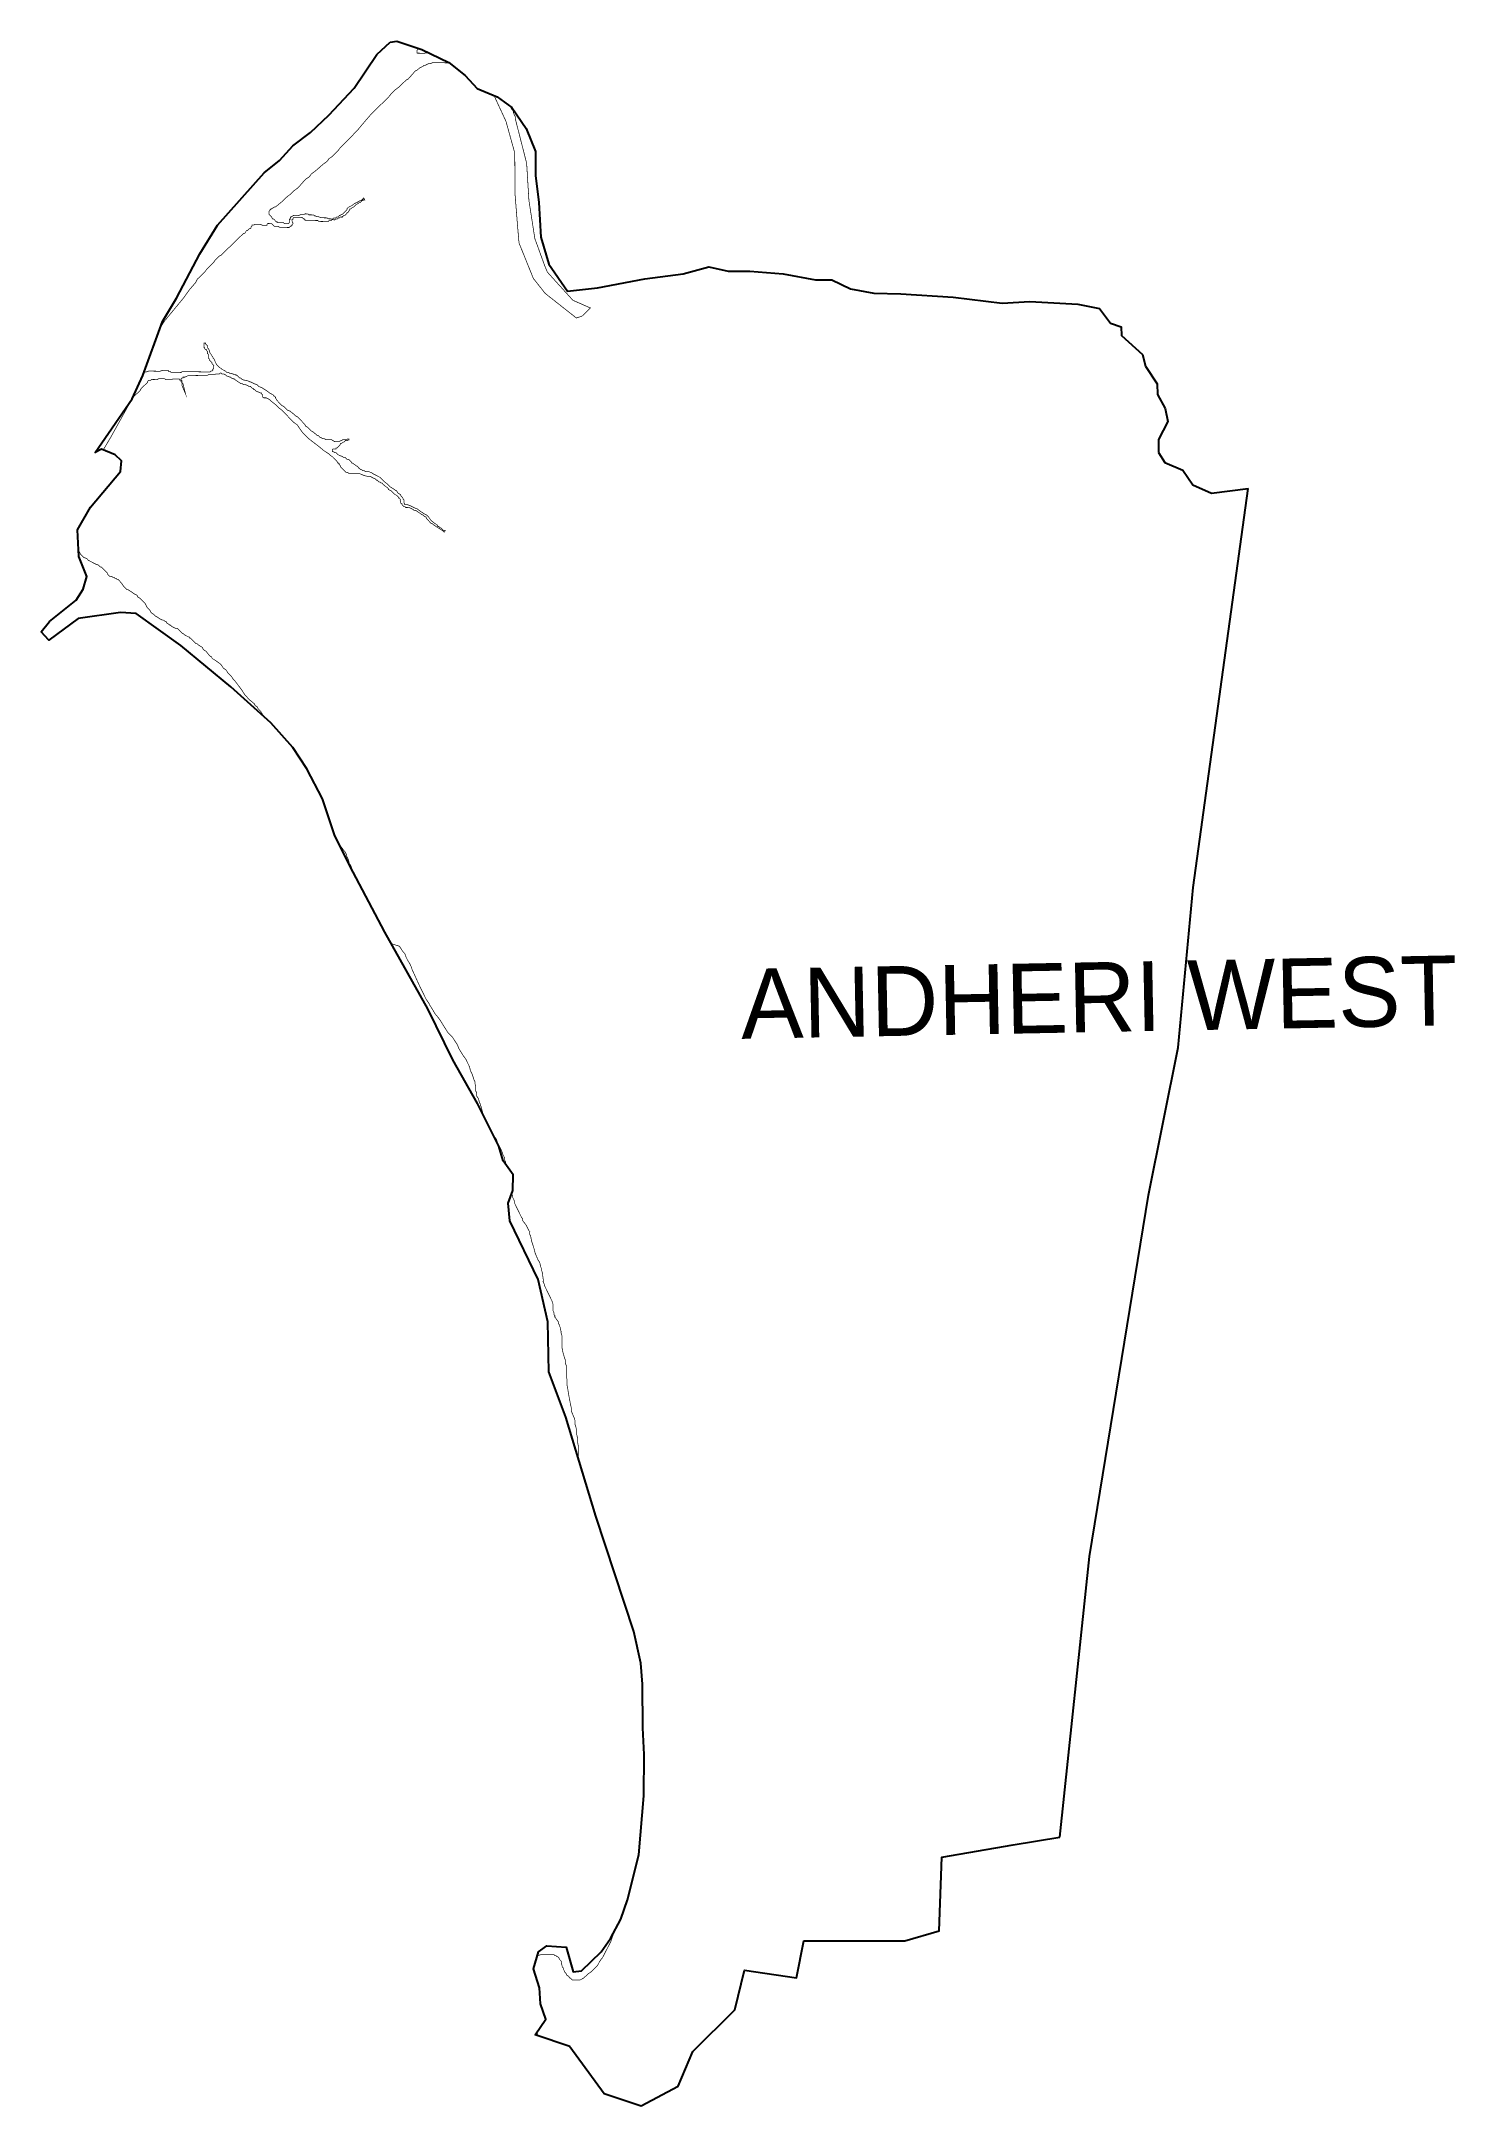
# Model space of a CAD drawing. Header units: feet. Extents: x 268683 to 274749, y 2111090 to 2119954.
import ezdxf
from ezdxf.enums import TextEntityAlignment as Align

# ---------------------------------------------------------------- set-up
doc = ezdxf.new("R2010")
doc.units = ezdxf.units.FT
doc.header["$MEASUREMENT"] = 0
for name, color, linetype in [('LOW TIDE LINE', 5, 'Continuous'), ('village', 3, 'Continuous'), ('VILLAGE NAME', 250, 'Continuous')]:
    doc.layers.add(name, color=color, linetype=linetype)

msp = doc.modelspace()

# ---------------------------------------------------------------- linework, layer by layer
at = {"color": 3, "true_color": 0x00ff00}
msp.add_lwpolyline([(270180.1, 2119950.1), (270209.9, 2119953.7)], dxfattribs=at)
at = {"layer": 'LOW TIDE LINE', "color": 5, "true_color": 0x0000ff, "const_width": 3}
for points in [[(270302.4, 2119922.7), (270299.7, 2119918.7), (270295.7, 2119914.7), (270295.6, 2119910.8), (270295.6, 2119906.8), (270295.5, 2119902.8), (270299.5, 2119902.7), (270303.5, 2119902.7), (270307.5, 2119902.6), (270315.4, 2119902.5), (270323.4, 2119902.4), (270327.4, 2119902.3), (270344, 2119904.8)], [(270436.2, 2119860), (270434.3, 2119860.9), (270426.3, 2119861.1), (270418.3, 2119861.2), (270410.4, 2119861.3), (270402.4, 2119861.4), (270394.5, 2119861.5), (270382.5, 2119861.7), (270374.6, 2119861.8), (270362.6, 2119862), (270354.6, 2119858.1), (270346.6, 2119858.2), (270338.6, 2119854.4), (270330.6, 2119850.5), (270326.6, 2119850.6), (270322.6, 2119846.6), (270314.5, 2119842.8), (270306.5, 2119838.9), (270298.5, 2119831.1), (270290.4, 2119827.2), (270282.4, 2119819.4), (270258.1, 2119791.8), (270250, 2119788), (270246, 2119784), (270229.8, 2119768.3), (270217.7, 2119756.6), (270201.6, 2119744.9), (270185.5, 2119729.2), (270173.3, 2119713.4), (270157.1, 2119697.7), (270124.8, 2119666.3), (270112.7, 2119654.6), (270100.6, 2119642.8), (270060.1, 2119595.6), (270043.9, 2119575.9), (269995.3, 2119524.9), (269967.1, 2119497.4), (269954.9, 2119481.6), (269942.8, 2119469.9), (269930.6, 2119458.1), (269918.6, 2119450.3), (269910.4, 2119438.5), (269894.3, 2119426.8), (269858.1, 2119395.4), (269842, 2119383.7), (269833.8, 2119371.9), (269821.8, 2119364.1), (269809.6, 2119352.3), (269785.3, 2119324.8), (269769.2, 2119313.1), (269753.1, 2119297.4), (269732.9, 2119281.8), (269712.8, 2119262.2), (269688.6, 2119242.6), (269684.6, 2119242.7), (269672.5, 2119234.9), (269668.6, 2119234.9), (269668.5, 2119230.9), (269664.5, 2119231), (269664.5, 2119227), (269660.4, 2119223.1), (269660.4, 2119219.1), (269660.3, 2119215.1), (269660.2, 2119211.1), (269664.2, 2119207.1), (269668.1, 2119203.1), (269672, 2119199), (269675.9, 2119191), (269679.9, 2119190.9), (269683.8, 2119186.9), (269687.7, 2119182.9), (269691.6, 2119178.8), (269695.6, 2119178.8), (269695.5, 2119174.8), (269699.5, 2119174.7), (269703.5, 2119174.7), (269711.5, 2119174.6), (269715.5, 2119174.5), (269723.4, 2119174.4), (269727.3, 2119170.3), (269739.3, 2119170.2), (269743.3, 2119170.1), (269747.3, 2119174), (269747.4, 2119178), (269747.4, 2119182), (269747.5, 2119190), (269751.5, 2119189.9), (269751.6, 2119193.9), (269751.6, 2119197.9), (269755.6, 2119197.8), (269755.7, 2119201.8), (269759.7, 2119201.7), (269763.7, 2119205.7), (269767.7, 2119205.6), (269771.7, 2119205.5), (269775.6, 2119205.5), (269783.6, 2119205.4), (269787.6, 2119205.3), (269795.6, 2119209.2), (269807.5, 2119209), (269815.6, 2119212.9), (269823.5, 2119212.7), (269827.5, 2119212.7), (269831.4, 2119208.6), (269835.4, 2119208.6), (269843.4, 2119208.5), (269847.4, 2119208.4), (269851.3, 2119208.4), (269855.3, 2119204.3), (269859.2, 2119204.3), (269867.1, 2119200.2), (269875.1, 2119200), (269883, 2119195.9), (269887, 2119195.9), (269891, 2119195.8), (269895, 2119195.8), (269898.9, 2119195.7), (269906.9, 2119195.6), (269910.9, 2119195.5), (269914.8, 2119191.5), (269918.8, 2119191.4), (269926.7, 2119191.3), (269934.7, 2119191.2), (269938.7, 2119195.1), (269946.7, 2119195), (269950.7, 2119198.9), (269954.7, 2119198.9), (269958.7, 2119198.8), (269962.8, 2119206.7), (269966.8, 2119206.7), (269970.8, 2119210.6), (269974.8, 2119210.5), (269978.8, 2119214.5), (269982.9, 2119218.4), (269986.9, 2119222.3), (269995, 2119230.1), (269995.1, 2119234.1), (269999.1, 2119238.1), (270003.1, 2119242), (270011.2, 2119245.8), (270019.2, 2119249.7), (270027.3, 2119257.6), (270031.2, 2119257.5), (270035.3, 2119261.4), (270039.3, 2119261.4), (270043.3, 2119265.3), (270051.3, 2119269.2), (270055.3, 2119269.1), (270059.3, 2119273), (270063.4, 2119276.9), (270067.4, 2119280.9), (270071.3, 2119272.8), (270067.3, 2119272.9), (270063.3, 2119273), (270063.3, 2119269), (270059.3, 2119269), (270055.2, 2119265.1), (270051.2, 2119261.2), (270047.2, 2119261.2), (270043.2, 2119257.3), (270035.2, 2119253.5), (270031.1, 2119249.5), (270027.1, 2119245.6), (270023, 2119241.7), (270015, 2119237.8), (270011, 2119233.9), (270007, 2119234), (270006.9, 2119230), (269998.8, 2119218.1), (269994.8, 2119218.2), (269994.8, 2119214.2), (269990.7, 2119210.3), (269986.7, 2119206.4), (269982.7, 2119206.4), (269978.7, 2119202.5), (269974.7, 2119202.6), (269974.6, 2119198.6), (269970.6, 2119198.6), (269966.7, 2119198.7), (269962.6, 2119194.8), (269958.6, 2119194.8), (269954.6, 2119190.9), (269950.6, 2119191), (269946.6, 2119191), (269942.6, 2119187.1), (269934.6, 2119187.2), (269930.7, 2119187.3), (269926.6, 2119183.4), (269922.6, 2119183.4), (269918.7, 2119183.5), (269914.6, 2119179.6), (269910.6, 2119179.6), (269906.7, 2119179.7), (269902.7, 2119179.7), (269898.7, 2119179.8), (269894.7, 2119179.8), (269890.7, 2119179.9), (269882.8, 2119180), (269878.8, 2119180.1), (269874.8, 2119180.1), (269870.9, 2119184.2), (269866.9, 2119184.2), (269858.9, 2119184.3), (269855, 2119184.4), (269851, 2119184.5), (269839, 2119184.6), (269831.1, 2119184.8), (269827.1, 2119184.8), (269823.1, 2119184.9), (269815.2, 2119185), (269815.2, 2119189), (269811.2, 2119189), (269811.3, 2119193), (269807.3, 2119193.1), (269803.4, 2119197.1), (269799.4, 2119197.2), (269795.4, 2119197.2), (269791.4, 2119197.3), (269787.5, 2119197.3), (269783.5, 2119197.4), (269779.5, 2119197.5), (269775.5, 2119197.5), (269771.5, 2119197.6), (269767.6, 2119197.6), (269763.5, 2119193.7), (269763.5, 2119189.7), (269759.5, 2119189.8), (269759.4, 2119185.8), (269759.4, 2119181.8), (269763.2, 2119173.8), (269763.2, 2119169.8), (269759.1, 2119165.9), (269759.1, 2119161.9), (269755.1, 2119162), (269755, 2119158), (269751, 2119158), (269747, 2119154.1), (269743, 2119154.2), (269739, 2119154.2), (269735.1, 2119154.3), (269727.1, 2119154.4), (269719.1, 2119154.5), (269711.2, 2119154.6), (269707.2, 2119154.7), (269699.3, 2119158.8), (269695.3, 2119158.9), (269691.3, 2119158.9), (269687.4, 2119159), (269683.4, 2119159), (269679.4, 2119163.1), (269675.5, 2119167.1), (269671.6, 2119171.2), (269667.6, 2119171.2), (269659.7, 2119171.3), (269655.7, 2119171.4), (269651.6, 2119167.5), (269651.6, 2119163.5), (269647.6, 2119163.5), (269643.6, 2119163.6), (269635.7, 2119163.7), (269631.7, 2119163.8), (269623.8, 2119167.9), (269619.8, 2119167.9), (269615.8, 2119168), (269611.8, 2119168), (269607.8, 2119168.1), (269603.9, 2119168.2), (269599.9, 2119168.2), (269595.8, 2119164.3), (269591.9, 2119164.4), (269587.9, 2119164.4), (269587.8, 2119160.4), (269583.8, 2119156.5), (269583.7, 2119152.5), (269579.7, 2119148.6), (269575.7, 2119148.7), (269567.6, 2119140.8), (269563.6, 2119140.9), (269559.5, 2119133), (269555.5, 2119129), (269551.5, 2119129.1), (269454.6, 2119034.9), (269446.6, 2119031.1), (269434.4, 2119019.3), (269430.4, 2119015.4), (269422.3, 2119003.6), (269394, 2118976.1), (269385.9, 2118964.3), (269377.8, 2118956.4), (269365.7, 2118944.6), (269353.5, 2118932.9), (269345.3, 2118917.1), (269321.1, 2118889.5), (269292.6, 2118850.1), (269276.4, 2118830.4), (269244, 2118791.1), (269227.7, 2118771.4), (269211.5, 2118751.7), (269199.3, 2118732), (269194.8, 2118725.5)], [(270696.3, 2119673.9), (270702.1, 2119661.9), (270706.1, 2119657.8), (270709.9, 2119649.8), (270709.9, 2119645.8), (270717.6, 2119629.8), (270717.5, 2119621.8), (270766.4, 2119429.9), (270776.1, 2119270.5), (270801.5, 2119106.8), (270843.6, 2118990.7), (270855.2, 2118962.7), (270964.9, 2118841.6), (271040.1, 2118808.6), (271003.7, 2118773.3), (270979.7, 2118765.7), (270845.9, 2118871.2), (270795, 2118935.7), (270733.6, 2119087.9), (270726.8, 2119167.7), (270716.7, 2119295.3), (270715.3, 2119474.5), (270677.5, 2119610.5), (270627.3, 2119718.7), (270626, 2119720.5)], [(269125.4, 2118534), (269132.7, 2118533.9), (269144.7, 2118537.7), (269148.7, 2118537.6), (269152.6, 2118537.5), (269164.6, 2118537.4), (269172.6, 2118537.3), (269184.5, 2118537.1), (269192.5, 2118537), (269204.5, 2118540.8), (269228.3, 2118540.4), (269228.3, 2118536.4), (269236.3, 2118536.3), (269240.2, 2118532.3), (269284, 2118531.6), (269288, 2118535.6), (269407.4, 2118533.8), (269411.5, 2118537.7), (269415.5, 2118537.7), (269419.5, 2118541.6), (269419.6, 2118545.6), (269423.6, 2118549.5), (269423.8, 2118561.5), (269419.8, 2118565.5), (269415.9, 2118569.5), (269416, 2118573.5), (269412.1, 2118577.6), (269408.1, 2118581.6), (269404.2, 2118585.6), (269404.3, 2118589.6), (269400.4, 2118593.7), (269400.6, 2118609.6), (269396.7, 2118613.6), (269396.8, 2118621.6), (269392.9, 2118625.6), (269392.9, 2118629.6), (269388.9, 2118629.7), (269385, 2118633.7), (269385.1, 2118637.7), (269381.1, 2118637.8), (269381.4, 2118657.7), (269389.3, 2118657.5), (269389.3, 2118653.6), (269393.2, 2118649.5), (269397.1, 2118645.5), (269397, 2118637.5), (269400.9, 2118633.5), (269404.8, 2118625.5), (269404.7, 2118621.5), (269408.6, 2118613.5), (269412.5, 2118609.4), (269416.4, 2118601.4), (269420.3, 2118597.4), (269420.3, 2118593.4), (269428.1, 2118585.3), (269428, 2118581.3), (269431.9, 2118573.3), (269435.8, 2118565.3), (269439.7, 2118561.2), (269447.5, 2118553.1), (269455.4, 2118549.1), (269459.4, 2118545), (269467.3, 2118540.9), (269475.2, 2118536.8), (269479.1, 2118532.8), (269487.1, 2118532.7), (269491, 2118528.6), (269498.9, 2118528.5), (269506.9, 2118524.4), (269514.8, 2118524.3), (269518.7, 2118520.2), (269522.7, 2118520.2), (269526.6, 2118516.2), (269530.6, 2118512.1), (269534.5, 2118508.1), (269538.5, 2118508), (269542.4, 2118504), (269550.3, 2118499.9), (269570.1, 2118495.6), (269578, 2118491.5), (269582, 2118491.4), (269597.8, 2118483.2), (269609.7, 2118479.1), (269617.6, 2118471), (269629.4, 2118466.9), (269641.3, 2118458.7), (269649.2, 2118454.6), (269664.9, 2118442.4), (269680.7, 2118434.2), (269680.7, 2118430.3), (269684.7, 2118430.2), (269688.6, 2118426.2), (269688.5, 2118422.2), (269696.3, 2118410.1), (269700.2, 2118406.1), (269704.2, 2118402), (269708.1, 2118398), (269715.9, 2118389.9), (269723.8, 2118385.8), (269739.5, 2118369.7), (269751.4, 2118365.5), (269771.1, 2118349.3), (269775, 2118345.3), (269782.9, 2118341.2), (269790.8, 2118333.1), (269802.5, 2118321), (269814.3, 2118308.8), (269818.2, 2118300.8), (269826.1, 2118296.7), (269833.9, 2118288.6), (269841.8, 2118280.6), (269849.7, 2118276.5), (269869.3, 2118260.2), (269873.3, 2118260.2), (269877.2, 2118256.1), (269881.2, 2118252.1), (269885.1, 2118252), (269889.1, 2118248), (269897, 2118247.9), (269904.9, 2118243.8), (269928.8, 2118243.4), (269932.7, 2118239.4), (269936.7, 2118239.3), (269940.6, 2118235.3), (269960.5, 2118235), (269968.6, 2118238.9), (269972.5, 2118238.8), (269976.6, 2118242.7), (269992.5, 2118242.5), (269996.5, 2118246.4), (270004.5, 2118246.3), (270004.5, 2118242.3), (270000.5, 2118242.4), (269996.4, 2118238.5), (269988.5, 2118238.6), (269984.4, 2118234.7), (269976.4, 2118230.8), (269972.4, 2118226.9), (269968.4, 2118226.9), (269964.3, 2118219), (269956.2, 2118211.2), (269952.2, 2118207.3), (269948.2, 2118207.3), (269948.1, 2118203.3), (269936.2, 2118203.5), (269932.2, 2118199.6), (269932, 2118191.6), (269936, 2118191.6), (269943.9, 2118187.5), (269947.9, 2118187.4), (269951.8, 2118183.4), (269955.7, 2118179.3), (269963.7, 2118175.2), (269975.5, 2118171.1), (269979.5, 2118167), (269987.4, 2118166.9), (269991.3, 2118162.9), (269995.3, 2118158.8), (270003.2, 2118158.7), (270007.2, 2118154.7), (270011.1, 2118150.6), (270015, 2118146.6), (270014.9, 2118142.6), (270018.9, 2118142.6), (270030.7, 2118134.4), (270034.7, 2118130.4), (270038.7, 2118130.3), (270046.5, 2118122.2), (270046.4, 2118118.3), (270050.4, 2118118.2), (270054.3, 2118114.2), (270058.3, 2118114.1), (270062.2, 2118110.1), (270070.2, 2118109.9), (270074.1, 2118105.9), (270090.1, 2118105.7), (270098, 2118101.6), (270101.9, 2118101.5), (270105.9, 2118097.5), (270113.8, 2118093.4), (270121.7, 2118089.3), (270137.5, 2118081.1), (270153.2, 2118064.9), (270168.9, 2118052.7), (270176.8, 2118044.7), (270180.7, 2118040.6), (270200.4, 2118028.4), (270204.3, 2118024.4), (270208.3, 2118024.3), (270212.2, 2118016.3), (270216.1, 2118012.2), (270224, 2118008.1), (270227.9, 2118000.1), (270231.8, 2117996.1), (270235.7, 2117992), (270235.7, 2117988), (270239.6, 2117984), (270239.4, 2117972.1), (270243.3, 2117968), (270243.3, 2117964), (270255.2, 2117963.9), (270267.1, 2117959.7), (270282.9, 2117951.5), (270290.8, 2117947.4), (270294.8, 2117947.4), (270310.6, 2117935.2), (270330.3, 2117922.9), (270338.2, 2117918.8), (270342.1, 2117914.8), (270346, 2117910.8), (270353.8, 2117898.7), (270357.7, 2117894.7), (270373.5, 2117882.5), (270381.4, 2117878.4), (270385.3, 2117870.4), (270389.2, 2117870.3), (270393.2, 2117866.3), (270401.1, 2117862.2), (270408.9, 2117854.1), (270416.9, 2117854), (270412.8, 2117846.1), (270408.9, 2117850.1), (270397, 2117858.2), (270377.3, 2117870.5), (270365.5, 2117878.6), (270361.5, 2117882.7), (270357.6, 2117882.7), (270353.6, 2117886.8), (270349.7, 2117890.8), (270345.8, 2117894.8), (270338, 2117902.9), (270334.1, 2117910.9), (270326.2, 2117915), (270322.3, 2117919.1), (270314.4, 2117923.2), (270302.5, 2117931.3), (270290.7, 2117939.5), (270282.7, 2117939.6), (270278.8, 2117943.6), (270270.9, 2117947.7), (270263, 2117951.8), (270247.1, 2117952), (270243.2, 2117956.1), (270239.2, 2117956.1), (270235.3, 2117960.2), (270231.3, 2117964.2), (270231.4, 2117968.2), (270227.4, 2117968.3), (270223.6, 2117980.3), (270223.7, 2117988.2), (270219.8, 2117992.3), (270215.8, 2117992.3), (270215.9, 2117996.3), (270212, 2118000.3), (270208, 2118004.4), (270200.1, 2118008.5), (270196.2, 2118012.5), (270188.4, 2118020.6), (270184.4, 2118024.6), (270172.6, 2118028.8), (270172.6, 2118032.8), (270168.7, 2118036.8), (270152.9, 2118049), (270149, 2118053), (270145.1, 2118057.1), (270141.1, 2118057.1), (270137.2, 2118061.2), (270133.2, 2118061.2), (270129.3, 2118065.3), (270125.4, 2118069.3), (270121.4, 2118069.4), (270113.5, 2118077.5), (270109.6, 2118077.5), (270101.7, 2118081.6), (270097.7, 2118085.6), (270081.8, 2118085.9), (270065.9, 2118090.1), (270058, 2118094.2), (270046.1, 2118098.3), (270002.4, 2118099), (269998.4, 2118103), (269990.5, 2118103.1), (269986.5, 2118107.2), (269982.6, 2118111.2), (269978.7, 2118115.3), (269970.9, 2118123.3), (269966.9, 2118127.4), (269967, 2118131.4), (269963.1, 2118135.4), (269963.1, 2118139.4), (269959.1, 2118139.4), (269959.2, 2118143.4), (269955.2, 2118143.5), (269951.4, 2118151.5), (269943.5, 2118159.6), (269935.7, 2118167.7), (269923.8, 2118175.8), (269916, 2118183.9), (269908.1, 2118188), (269896.3, 2118196.1), (269876.6, 2118212.3), (269860.8, 2118224.5), (269845.1, 2118236.7), (269829.3, 2118248.9), (269817.6, 2118261), (269813.7, 2118265), (269805.8, 2118273.1), (269801.9, 2118277.2), (269794.1, 2118289.2), (269790.2, 2118293.3), (269786.3, 2118301.3), (269782.4, 2118305.3), (269778.5, 2118309.4), (269766.6, 2118317.5), (269762.7, 2118321.5), (269754.9, 2118329.6), (269747, 2118337.7), (269727.4, 2118357.9), (269715.6, 2118370), (269699.9, 2118382.2), (269688.1, 2118394.3), (269672.4, 2118406.5), (269664.5, 2118414.6), (269656.6, 2118418.7), (269648.7, 2118422.8), (269636.8, 2118422.9), (269632.8, 2118427), (269633, 2118434.9), (269629, 2118439), (269629.1, 2118443), (269625.1, 2118443), (269617.2, 2118447.1), (269605.3, 2118451.3), (269597.5, 2118459.4), (269593.5, 2118459.4), (269593.6, 2118463.4), (269589.6, 2118463.5), (269585.7, 2118467.5), (269581.7, 2118471.5), (269573.8, 2118471.7), (269569.8, 2118475.7), (269558, 2118479.8), (269550, 2118480), (269546.1, 2118484), (269538.1, 2118484.1), (269534.2, 2118488.2), (269526.3, 2118492.3), (269522.4, 2118496.3), (269514.5, 2118500.4), (269510.5, 2118504.4), (269506.6, 2118504.5), (269498.7, 2118508.6), (269494.7, 2118512.6), (269490.8, 2118512.7), (269478.9, 2118516.8), (269474.9, 2118520.9), (269467, 2118525), (269459.1, 2118525.1), (269455.2, 2118529.1), (269451.2, 2118529.2), (269447.1, 2118525.3), (269435.2, 2118525.5), (269419.2, 2118521.7), (269399.3, 2118522), (269395.3, 2118518.1), (269315.6, 2118519.2), (269307.6, 2118515.4), (269299.6, 2118511.5), (269291.6, 2118511.6), (269291.6, 2118507.6), (269287.6, 2118507.7), (269283.6, 2118503.8), (269283.5, 2118499.8), (269287.4, 2118495.8), (269287.3, 2118487.8), (269291.2, 2118483.7), (269302.5, 2118439.8), (269287.1, 2118475.8), (269287.3, 2118487.8), (269283.4, 2118491.8), (269283.4, 2118495.8), (269279.5, 2118499.9), (269275.5, 2118499.9), (269275.6, 2118503.9), (269251.7, 2118504.2), (269235.7, 2118500.5), (269219.8, 2118500.7), (269211.9, 2118504.8), (269188, 2118505.2), (269180, 2118501.3), (269156.1, 2118501.7), (269152.1, 2118497.7), (269144.1, 2118497.8), (269140.1, 2118493.9), (269140, 2118489.9), (269123.9, 2118474.2), (269111.7, 2118462.5), (269107.6, 2118454.6), (269103.6, 2118450.6), (269091.5, 2118438.9), (269083.4, 2118431), (269079.4, 2118427.1), (269077, 2118424.8)], [(269068.4, 2118410.2), (268981.3, 2118253.3), (268949.4, 2118199.4)], [(269075.3, 2118421.1), (269075.3, 2118419.2), (269073.4, 2118417.4)], [(268843.3, 2117768.4), (268846.6, 2117761.4), (268850.5, 2117753.4), (268854.4, 2117749.4), (268858.4, 2117745.3), (268862.3, 2117741.3), (268866.2, 2117737.3), (268878.1, 2117733.1), (268885.9, 2117725), (268893.8, 2117720.9), (268917.5, 2117708.6), (268929.4, 2117704.5), (268937.3, 2117696.4), (268941.3, 2117696.3), (268945.2, 2117692.3), (268953, 2117684.2), (268956.9, 2117680.2), (268960.9, 2117676.1), (268968.7, 2117668.1), (268968.7, 2117664.1), (268972.6, 2117660), (268976.5, 2117656), (268984.5, 2117655.9), (268992.4, 2117651.8), (268996.3, 2117651.7), (269000.3, 2117647.7), (269004.3, 2117647.6), (269008.2, 2117643.6), (269012.2, 2117643.5), (269016.1, 2117639.5), (269023.9, 2117631.4), (269027.8, 2117627.4), (269035.6, 2117615.3), (269043.5, 2117607.2), (269047.4, 2117603.2), (269051.3, 2117599.1), (269055.3, 2117599.1), (269075, 2117586.8), (269079, 2117582.8), (269094.8, 2117574.6), (269098.6, 2117566.6), (269106.5, 2117562.5), (269110.5, 2117558.5), (269114.4, 2117554.4), (269122.2, 2117546.3), (269126.2, 2117542.3), (269130.1, 2117538.3), (269137.8, 2117522.2), (269141.7, 2117518.2), (269145.7, 2117514.1), (269149.6, 2117510.1), (269153.4, 2117502.1), (269157.4, 2117498), (269165.3, 2117493.9), (269173.1, 2117485.8), (269181, 2117481.8), (269192.8, 2117473.6), (269200.7, 2117469.5), (269204.7, 2117469.5), (269212.6, 2117465.4), (269216.6, 2117461.3), (269220.5, 2117461.3), (269220.5, 2117457.3), (269232.3, 2117449.1), (269236.3, 2117449.1), (269236.2, 2117445.1), (269240.2, 2117445), (269244.1, 2117441), (269259.9, 2117432.8), (269267.9, 2117432.7), (269271.8, 2117428.7), (269275.7, 2117424.6), (269287.5, 2117412.5), (269295.4, 2117408.4), (269299.3, 2117404.4), (269315.2, 2117396.2), (269319.1, 2117396.1), (269319.1, 2117392.1), (269323.1, 2117392.1), (269327, 2117388), (269338.7, 2117375.9), (269346.6, 2117367.8), (269350.6, 2117367.8), (269354.5, 2117363.7), (269374.2, 2117351.5), (269378.1, 2117343.5), (269382, 2117339.4), (269389.9, 2117335.3), (269405.6, 2117315.2), (269413.5, 2117311.1), (269417.3, 2117303.1), (269425.2, 2117299), (269448.9, 2117282.7), (269452.8, 2117278.6), (269456.7, 2117274.6), (269464.5, 2117262.5), (269476.3, 2117254.4), (269484.1, 2117242.3), (269499.8, 2117226.2), (269507.6, 2117214.1), (269515.4, 2117206), (269542.8, 2117169.8), (269558.4, 2117145.7), (269570.1, 2117133.6), (269574.1, 2117129.5), (269578, 2117125.5), (269597.7, 2117109.3), (269601.5, 2117101.2), (269609.4, 2117097.1), (269613.3, 2117089.1), (269617.2, 2117085.1), (269625.1, 2117077), (269636.7, 2117056.9), (269637.9, 2117054.4)], [(269943, 2116543.4), (269943.8, 2116542.7), (269955.3, 2116514.6), (269963.1, 2116502.6), (269970.9, 2116494.5), (269982.6, 2116478.4), (269986.6, 2116474.3), (269990.4, 2116466.3), (269994.4, 2116462.3), (269994.2, 2116454.3), (269998.1, 2116446.3), (270002, 2116438.3), (270005.7, 2116422.3), (270009.6, 2116418.2), (270013.5, 2116410.2), (270019, 2116391)], [(270185.4, 2116079.4), (270220.3, 2116068.1), (270228.1, 2116056.1), (270236, 2116044), (270243.8, 2116036), (270247.7, 2116024), (270255.5, 2116008), (270263.3, 2115995.9), (270271.1, 2115979.9), (270274.9, 2115967.9), (270306, 2115899.8), (270317.7, 2115875.8), (270325.5, 2115859.8), (270333.3, 2115843.7), (270348.9, 2115819.7), (270352.8, 2115811.6), (270360.6, 2115799.6), (270372.4, 2115779.6), (270392, 2115755.4), (270427.2, 2115699.3), (270446.9, 2115679.1), (270454.7, 2115667.1), (270462.6, 2115655), (270470.4, 2115643), (270474.2, 2115631), (270493.8, 2115598.9), (270505.6, 2115582.8), (270513.3, 2115566.8), (270521.1, 2115550.8), (270524.9, 2115534.8), (270532.7, 2115518.8), (270536.6, 2115506.8), (270540.4, 2115494.8), (270544.3, 2115486.8), (270544.2, 2115478.8), (270548.1, 2115466.8), (270547.8, 2115446.9), (270551.7, 2115438.9), (270551.6, 2115426.9), (270555.5, 2115418.9), (270559.4, 2115414.9), (270563.2, 2115398.9), (270567.1, 2115390.9), (270567.1, 2115386.9), (270571, 2115378.9), (270578.6, 2115350.9), (270578.6, 2115347), (270582.3, 2115339.2)], [(270620.5, 2115262.5), (270637.1, 2115238.7), (270640.9, 2115226.7), (270648.7, 2115210.7), (270656.5, 2115194.7), (270660.4, 2115186.7), (270664.2, 2115174.7), (270668.1, 2115166.7), (270672, 2115158.7), (270671.9, 2115150.7), (270675.8, 2115142.7), (270675.7, 2115132.3)], [(270701.1, 2115004), (270706.1, 2114998.9), (270706, 2114991), (270713.8, 2114974.9), (270713.7, 2114967), (270737, 2114918.9), (270744.8, 2114902.9), (270748.7, 2114898.8), (270748.7, 2114890.9), (270764.4, 2114870.8), (270768.3, 2114862.8), (270772.1, 2114854.8), (270776, 2114846.7), (270780, 2114842.7), (270779.8, 2114830.8), (270783.7, 2114822.8), (270787.5, 2114802.8), (270791.3, 2114790.8), (270795.2, 2114778.8), (270799, 2114766.8), (270802.8, 2114750.8), (270814.5, 2114722.8), (270822.3, 2114710.8), (270826.1, 2114694.8), (270829.9, 2114682.8), (270829.9, 2114678.8), (270833.7, 2114666.8), (270837.4, 2114638.9), (270837.3, 2114626.9), (270841.2, 2114618.9), (270845, 2114606.9), (270852.8, 2114590.9), (270856.7, 2114582.9), (270864.5, 2114566.9), (270872.3, 2114550.8), (270876.1, 2114542.8), (270876.1, 2114538.9), (270880, 2114530.8), (270879.7, 2114503), (270883.6, 2114494.9), (270883.5, 2114487), (270887.4, 2114483), (270887.3, 2114475), (270891.3, 2114471), (270903, 2114454.9), (270902.9, 2114446.9), (270906.9, 2114442.9), (270906.8, 2114438.9), (270910.7, 2114430.9), (270910.6, 2114422.9), (270914.5, 2114414.9), (270914.4, 2114407), (270918.3, 2114395), (270917.7, 2114343.2), (270921.6, 2114335.2), (270921.5, 2114327.2), (270929.2, 2114299.2), (270933, 2114291.2), (270932.9, 2114275.3), (270936.8, 2114267.3), (270936.2, 2114219.5), (270940.1, 2114207.5), (270939.8, 2114183.6), (270943.5, 2114163.6), (270947.3, 2114139.7), (270951, 2114119.7), (270954.8, 2114099.7), (270958.6, 2114083.8), (270958.4, 2114071.8), (270970.1, 2114043.8), (270973.9, 2114031.8), (270973.7, 2114015.9), (270977.6, 2114003.9), (270981.4, 2113987.9), (270981.2, 2113972), (270985, 2113956), (270984.8, 2113940), (270988.6, 2113920.1), (270988, 2113868.3)], [(271201.6, 2111982.4), (271201.5, 2111977.5), (271197.4, 2111965.6), (271193.3, 2111949.8), (271189.1, 2111937.8), (271185.1, 2111929.9), (271183.2, 2111926.3)], [(271205.8, 2111999.3), (271205.8, 2111997.4), (271204.2, 2111992.9)], [(271181, 2111919.8), (271180.9, 2111914), (271176.8, 2111906.1), (271175.2, 2111902.9)], [(271140.2, 2111832.5), (271140.1, 2111830.8), (271136, 2111818.9), (271131.9, 2111807), (271127.8, 2111795.1), (271111.5, 2111763.4), (271103.3, 2111747.6), (271095.2, 2111731.8), (271091.1, 2111723.8), (271087.1, 2111719.9), (271079, 2111708), (271074.9, 2111700.1), (271070.8, 2111692.2), (271062.8, 2111684.3), (271058.8, 2111680.4), (271050.7, 2111672.5), (271046.7, 2111668.6), (271042.6, 2111664.6), (271026.6, 2111652.9), (271022.6, 2111648.9), (271018.5, 2111645), (271010.5, 2111637.1), (271006.5, 2111637.1), (271002.5, 2111633.2), (270994.5, 2111629.3), (270962.6, 2111629.7), (270958.7, 2111633.7), (270954.7, 2111637.7), (270950.7, 2111637.8), (270946.8, 2111645.8), (270938.9, 2111649.9), (270935, 2111657.9), (270931.1, 2111661.9), (270927.2, 2111669.9), (270923.3, 2111677.9), (270923.4, 2111681.9), (270919.4, 2111685.9), (270915.6, 2111701.9), (270915.7, 2111709.9), (270911.8, 2111713.9), (270907.8, 2111717.9), (270903.9, 2111726), (270900, 2111730), (270896, 2111730), (270892.1, 2111734.1), (270888.1, 2111734.1), (270884.2, 2111738.1), (270828.4, 2111738.8), (270816.4, 2111734.9), (270811.9, 2111730.6)], [(270812.3, 2111409.8), (270813.7, 2111388.1)]]:
    msp.add_lwpolyline(points, dxfattribs=at)
at = {"layer": 'village', "color": 3, "true_color": 0x00ff00}
for points in [[(270951.4, 2111343.6, 0), (270802.7, 2111394.4, 0), (270849.3, 2111462, 0), (270826.4, 2111526.9, 0), (270821.3, 2111596.4, 0), (270796, 2111676.9, 0), (270817.9, 2111751, 0), (270853.5, 2111776, 0), (270936.5, 2111769.9, 0), (270966.5, 2111664.8, 0), (271002.4, 2111669.5, 0), (271086.9, 2111750.9, 0), (271126.8, 2111807.3, 0), (271171, 2111890.6, 0), (271199.5, 2111973.8, 0), (271247.3, 2112167, 0), (271269.9, 2112420.6, 0), (271270.7, 2112597.7, 0), (271265.4, 2112712, 0), (271263.9, 2112900.4, 0), (271256.4, 2112990, 0), (271226.2, 2113126.5, 0), (271063.1, 2113620.7, 0), (270934.2, 2114045.7, 0), (270860.9, 2114240.2, 0), (270856.9, 2114455.4, 0), (270815.2, 2114636.7, 0), (270694.3, 2114889.1, 0), (270687, 2114965.3, 0), (270706.7, 2115019.3, 0), (270708.5, 2115086.6, 0), (270665.4, 2115146.7, 0), (270647, 2115209.4, 0), (270555.8, 2115392.5, 0), (270449, 2115580, 0), (270341.9, 2115798.8, 0), (270157.6, 2116129.2, 0), (270007.4, 2116412.8, 0), (269941.3, 2116546.8, 0), (269890.8, 2116701.1, 0), (269822.5, 2116830.6, 0), (269763.5, 2116922.1, 0), (269668.5, 2117026.7, 0), (269496.9, 2117182.3, 0), (269282.5, 2117360, 0), (269090.8, 2117497.5, 0), (269023.5, 2117501.4, 0), (268842.2, 2117475.3, 0), (268715.1, 2117382.4, 0), (268683.4, 2117418, 0), (268718.9, 2117463.1, 0), (268832.5, 2117553.7, 0), (268863.6, 2117601, 0), (268878.8, 2117655, 0), (268844.5, 2117742.2, 0), (268839.1, 2117856.4, 0), (268894.4, 2117953.3, 0), (269023.2, 2118106.8, 0), (269027.4, 2118151.7, 0), (269000.3, 2118178.4, 0), (268941.8, 2118202.6, 0), (268914.6, 2118188.5, 0), (269074, 2118418.3, 0), (269119.7, 2118518.2, 0), (269204.1, 2118751.1, 0), (269263, 2118851.1, 0), (269364.4, 2119041.1, 0), (269439.7, 2119164.4, 0), (269640.4, 2119388.4, 0), (269706.3, 2119442, 0), (269762.2, 2119505.5, 0), (269838.1, 2119562.5, 0), (269917.1, 2119636.1, 0), (270025.7, 2119753.1, 0), (270124.1, 2119896.6, 0), (270180.1, 2119950.1, 0)], [(270209.9, 2119953.7, 0), (270316.4, 2119918, 0), (270432.9, 2119862.5, 0), (270503, 2119806.7, 0), (270553.3, 2119750.6, 0), (270639.8, 2119714.8, 0), (270703.2, 2119668.9, 0), (270763.6, 2119579.8, 0), (270804.2, 2119480.6, 0), (270805, 2119377.7, 0), (270819.2, 2119261.7, 0), (270827, 2119112.4, 0), (270861.1, 2118996.6, 0), (270941.7, 2118881, 0), (271071, 2118895.4, 0), (271273.1, 2118933.5, 0), (271438.8, 2118954.7, 0), (271548, 2118985.4, 0), (271631.1, 2118966.2, 0), (271724, 2118966.9, 0), (271866.8, 2118954.8, 0), (272006.4, 2118929.3, 0), (272076, 2118929.9, 0), (272156, 2118890.7, 0), (272255.7, 2118871.6, 0), (272371.8, 2118869.2, 0), (272597.5, 2118854.4, 0), (272806.8, 2118829.5, 0), (272926.1, 2118837.1, 0), (273132, 2118825.5, 0), (273225, 2118806.3, 0), (273271.9, 2118743.6, 0), (273318.5, 2118727.4, 0), (273318.8, 2118690.9, 0), (273409, 2118608.6, 0), (273422.7, 2118559, 0), (273473.1, 2118483.1, 0), (273473.4, 2118436.7, 0), (273507.1, 2118377.2, 0), (273517.5, 2118320.8, 0), (273478.3, 2118244.2, 0), (273478.7, 2118187.8, 0)], [(273055.3, 2112242.3, 0), (273182.2, 2113447.5, 0), (273435.9, 2114999.6, 0), (273562.8, 2115633.9, 0), (273626.2, 2116321.1, 0), (273862.9, 2118034.2, 0)], [(270951.4, 2111343.6, 0), (271099.4, 2111142.7, 0), (271258, 2111089.9, 0), (271416.6, 2111174.4, 0), (271480, 2111322.5, 0), (271659.7, 2111502.2, 0), (271702, 2111671.4, 0), (271924.1, 2111639.6, 0), (271955.8, 2111798.2, 0), (272389.2, 2111798.2, 0), (272537.3, 2111840.5, 0), (272547.8, 2112157.7, 0), (272854.4, 2112210.6, 0), (273055.3, 2112242.3, 0)]]:
    msp.add_polyline3d(points, dxfattribs=at)
at = {"layer": 'village', "color": 3}
msp.add_polyline3d([(273478.7, 2118187.8, 0), (273505.6, 2118144.9, 0), (273582.2, 2118112.3, 0), (273625.8, 2118049.6, 0), (273705.7, 2118013.7, 0), (273862.9, 2118034.2, 0)], dxfattribs=at)

# ---------------------------------------------------------------- texts
at = {"layer": 'VILLAGE NAME', "color": 250, "true_color": 0x333333}
msp.add_text('ANDHERI WEST', height=300, rotation=1.1, dxfattribs=at).set_placement((271682.7, 2115970.3), align=Align.TOP_LEFT)

doc.saveas('drawing.dxf')
